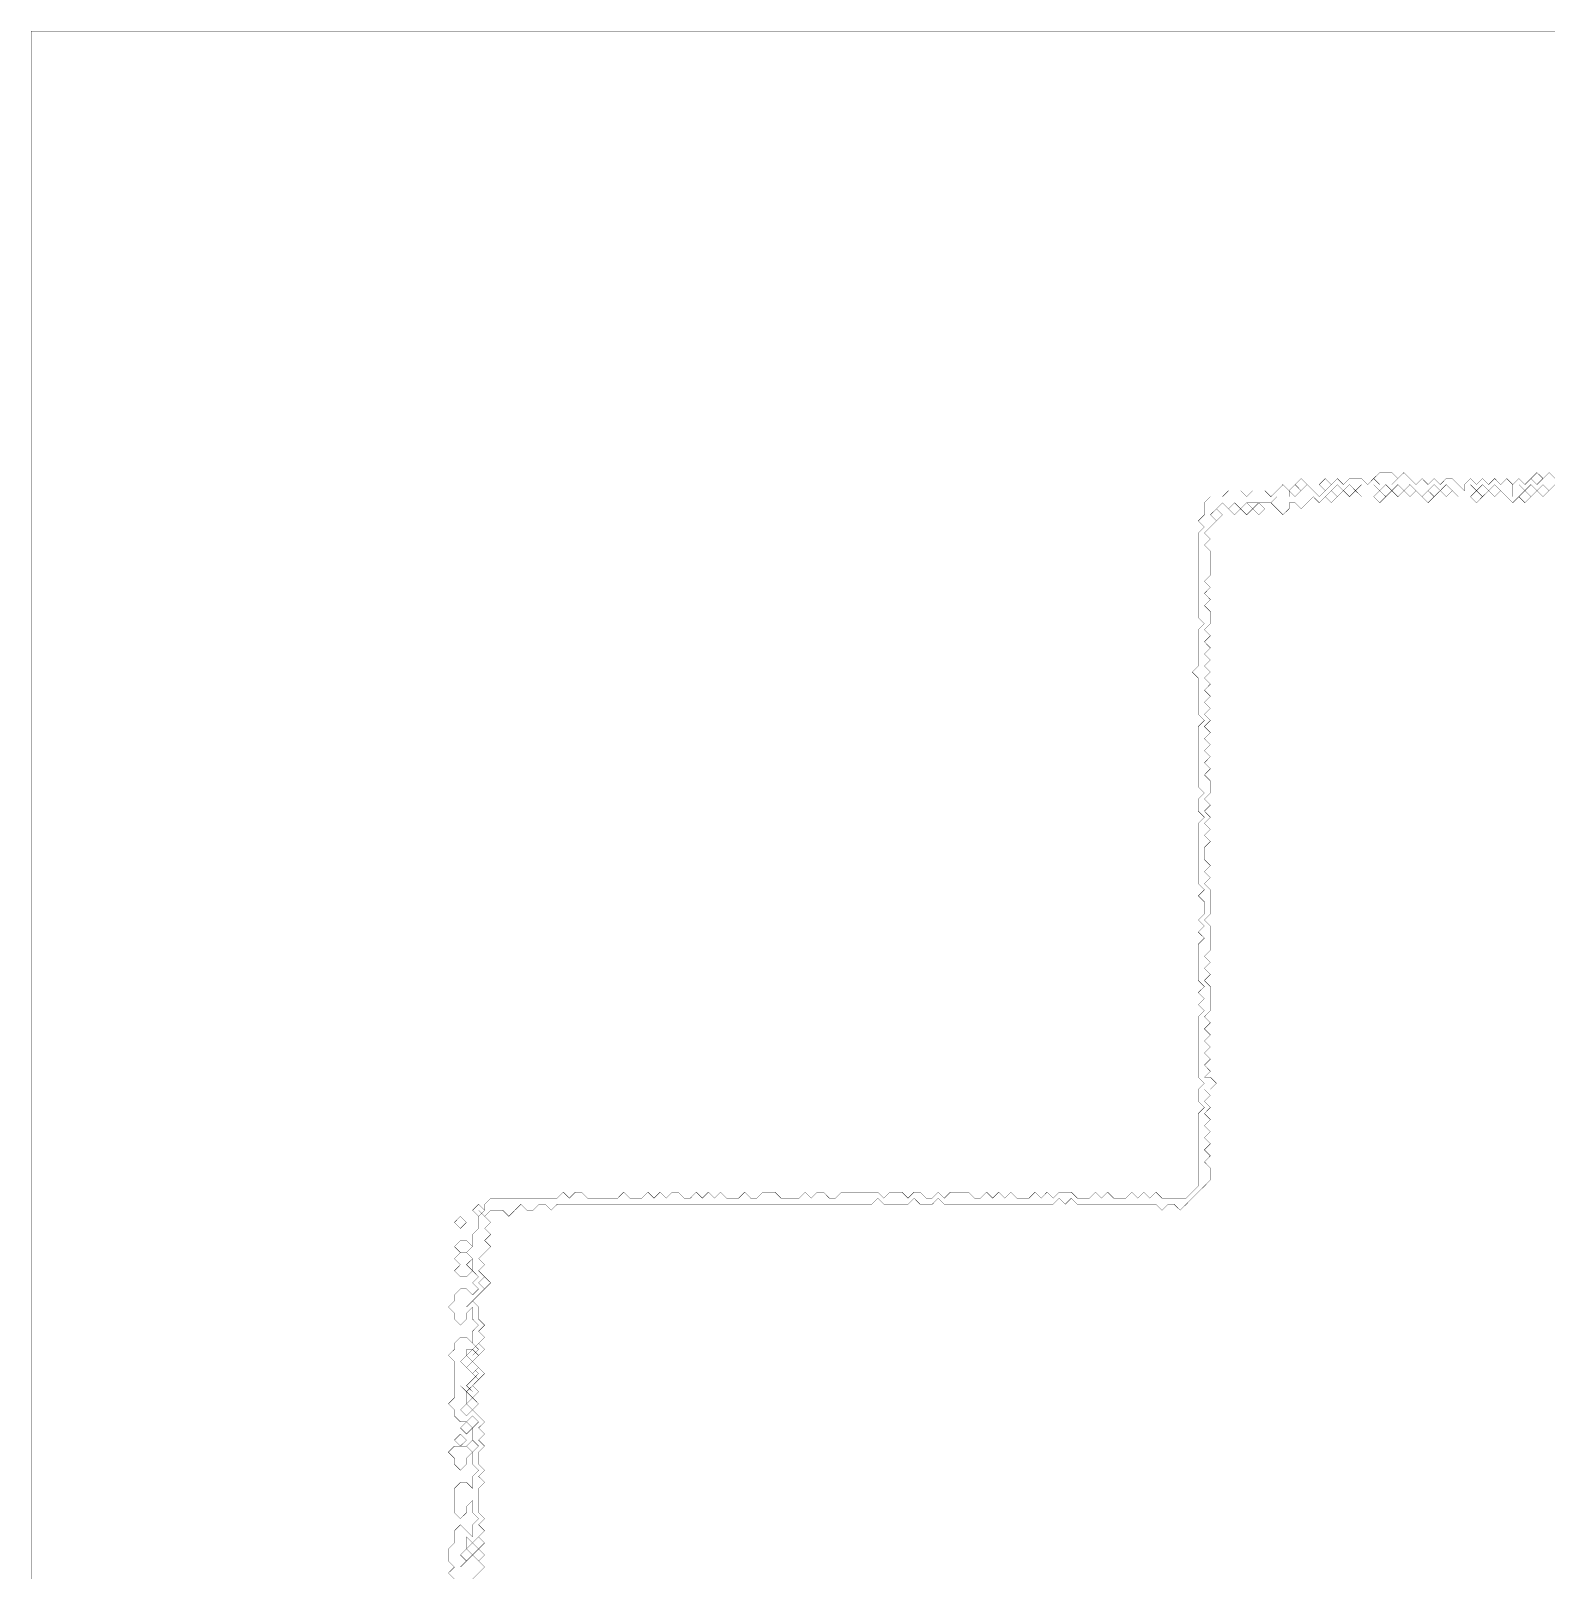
# Model space of a CAD drawing. Header units: metres. Extents: x 0 to 5093, y -5093 to 0.
# Drawn here: x 0 to 2507, y -2546 to 0 of the extents above; entities that cross this region are included whole.
import ezdxf

# ---------------------------------------------------------------- set-up
doc = ezdxf.new("R2010")
doc.units = ezdxf.units.M
doc.layers.add('conductor', color=1, linetype='Continuous')
doc.layers.add('substrate', color=5, linetype='Continuous')

msp = doc.modelspace()

# ---------------------------------------------------------------- linework, layer by layer
at = {"layer": 'conductor', "const_width": 0.5}
msp.add_lwpolyline([(2511.6, -747.5), (2501.7, -757.5), (2491.7, -747.5), (2481.7, -757.5), (2471.8, -747.5), (2461.8, -757.5), (2451.8, -747.5), (2461.8, -757.5), (2451.8, -767.4), (2441.9, -777.4), (2431.9, -767.4), (2421.9, -757.5), (2412, -747.5), (2402, -757.5), (2392, -747.5), (2382.1, -757.5), (2372.1, -747.5), (2382.1, -757.5), (2372.1, -767.4), (2362.1, -767.4), (2352.2, -767.4), (2342.2, -757.5), (2332.2, -747.5), (2322.3, -757.5), (2312.3, -747.5), (2302.3, -757.5), (2292.4, -767.4), (2282.4, -757.5), (2272.4, -747.5), (2262.5, -757.5), (2252.5, -747.5), (2242.5, -757.5), (2232.6, -747.5), (2222.6, -757.5), (2212.6, -747.5), (2222.6, -757.5), (2212.6, -767.4), (2202.7, -767.4), (2192.7, -767.4), (2182.7, -757.5), (2192.7, -747.5), (2182.7, -757.5), (2172.8, -747.5), (2162.8, -757.5), (2152.8, -747.5), (2142.9, -757.5), (2132.9, -767.4), (2122.9, -777.4), (2113, -767.4), (2103, -777.4), (2093, -787.4), (2083.1, -777.4), (2073.1, -777.4), (2073.1, -787.4), (2063.1, -797.3), (2053.2, -787.4), (2043.2, -777.4), (2053.2, -767.4), (2043.2, -777.4), (2033.2, -777.4), (2023.3, -777.4), (2013.3, -777.4), (2003.3, -777.4), (1993.4, -787.4), (1983.4, -777.4), (1973.4, -787.4), (1963.5, -777.4), (1953.5, -787.4), (1943.5, -797.3), (1953.5, -807.3), (1943.5, -817.3), (1933.6, -827.2), (1943.5, -837.2), (1933.6, -847.2), (1943.5, -857.1), (1943.5, -867.1), (1943.5, -877.1), (1943.5, -887), (1943.5, -897), (1933.6, -907), (1943.5, -916.9), (1933.6, -926.9), (1943.5, -936.9), (1933.6, -946.8), (1943.5, -956.8), (1943.5, -966.8), (1943.5, -976.7), (1933.6, -986.7), (1943.5, -996.7), (1933.6, -1006.6), (1943.5, -1016.6), (1933.6, -1026.6), (1943.5, -1036.5), (1933.6, -1046.5), (1943.5, -1056.5), (1933.6, -1066.4), (1943.5, -1076.4), (1933.6, -1086.4), (1943.5, -1096.3), (1933.6, -1106.3), (1943.5, -1116.3), (1933.6, -1126.2), (1943.5, -1136.2), (1933.6, -1146.2), (1943.5, -1156.1), (1933.6, -1166.1), (1943.5, -1176.1), (1933.6, -1186), (1943.5, -1196), (1933.6, -1206), (1943.5, -1215.9), (1933.6, -1225.9), (1943.5, -1235.9), (1943.5, -1245.8), (1943.5, -1255.8), (1933.6, -1265.8), (1943.5, -1275.8), (1933.6, -1285.7), (1943.5, -1295.7), (1933.6, -1305.7), (1943.5, -1315.6), (1933.6, -1325.6), (1943.5, -1335.6), (1933.6, -1345.5), (1933.6, -1355.5), (1933.6, -1365.5), (1943.5, -1375.4), (1933.6, -1385.4), (1943.5, -1395.4), (1933.6, -1405.3), (1943.5, -1415.3), (1943.5, -1425.3), (1943.5, -1435.2), (1943.5, -1445.2), (1943.5, -1455.2), (1933.6, -1465.1), (1943.5, -1475.1), (1943.5, -1485.1), (1943.5, -1495), (1943.5, -1505), (1943.5, -1515), (1933.6, -1524.9), (1943.5, -1534.9), (1933.6, -1544.9), (1943.5, -1554.8), (1933.6, -1564.8), (1943.5, -1574.8), (1943.5, -1584.7), (1943.5, -1594.7), (1943.5, -1604.7), (1943.5, -1614.6), (1933.6, -1624.6), (1943.5, -1634.6), (1933.6, -1644.5), (1943.5, -1654.5), (1933.6, -1664.5), (1943.5, -1674.4), (1933.6, -1684.4), (1943.5, -1694.4), (1933.6, -1704.3), (1943.5, -1714.3), (1933.6, -1724.3), (1943.5, -1724.3), (1953.5, -1734.2), (1943.5, -1744.2), (1933.6, -1744.2), (1943.5, -1754.2), (1933.6, -1764.1), (1943.5, -1774.1), (1933.6, -1784.1), (1943.5, -1794), (1933.6, -1804), (1943.5, -1814), (1933.6, -1823.9), (1943.5, -1833.9), (1933.6, -1843.9), (1943.5, -1853.8), (1933.6, -1863.8), (1943.5, -1873.8), (1943.5, -1883.7), (1943.5, -1893.7), (1933.6, -1903.7), (1923.6, -1913.6), (1913.6, -1923.6), (1903.7, -1933.6), (1893.7, -1943.5), (1883.7, -1933.6), (1873.8, -1933.6), (1863.8, -1943.5), (1853.8, -1933.6), (1843.9, -1933.6), (1833.9, -1933.6), (1823.9, -1933.6), (1814, -1933.6), (1804, -1933.6), (1794, -1933.6), (1784.1, -1933.6), (1774.1, -1933.6), (1764.1, -1933.6), (1754.2, -1933.6), (1744.2, -1933.6), (1734.2, -1933.6), (1724.3, -1933.6), (1714.3, -1923.6), (1704.3, -1933.6), (1694.4, -1923.6), (1684.4, -1933.6), (1674.4, -1933.6), (1664.5, -1933.6), (1654.5, -1933.6), (1644.5, -1933.6), (1634.6, -1933.6), (1624.6, -1933.6), (1614.6, -1933.6), (1604.7, -1933.6), (1594.7, -1933.6), (1584.7, -1933.6), (1574.8, -1933.6), (1564.8, -1933.6), (1554.8, -1933.6), (1544.9, -1933.6), (1534.9, -1933.6), (1524.9, -1933.6), (1515, -1933.6), (1505, -1933.6), (1495, -1923.6), (1485.1, -1933.6), (1475.1, -1933.6), (1465.1, -1933.6), (1455.2, -1923.6), (1445.2, -1933.6), (1435.2, -1933.6), (1425.3, -1933.6), (1415.3, -1933.6), (1405.3, -1933.6), (1395.4, -1923.6), (1385.4, -1933.6), (1375.4, -1933.6), (1365.5, -1933.6), (1355.5, -1933.6), (1345.5, -1933.6), (1335.6, -1933.6), (1325.6, -1933.6), (1315.6, -1933.6), (1305.7, -1933.6), (1295.7, -1933.6), (1285.7, -1933.6), (1275.8, -1933.6), (1265.8, -1933.6), (1255.8, -1933.6), (1245.8, -1933.6), (1235.9, -1933.6), (1225.9, -1933.6), (1215.9, -1933.6), (1206, -1933.6), (1196, -1933.6), (1186, -1933.6), (1176.1, -1933.6), (1166.1, -1933.6), (1156.1, -1933.6), (1146.2, -1933.6), (1136.2, -1933.6), (1126.2, -1933.6), (1116.3, -1933.6), (1106.3, -1933.6), (1096.3, -1933.6), (1086.4, -1933.6), (1076.4, -1933.6), (1066.4, -1933.6), (1056.5, -1933.6), (1046.5, -1933.6), (1036.5, -1933.6), (1026.6, -1933.6), (1016.6, -1933.6), (1006.6, -1933.6), (996.7, -1933.6), (986.7, -1933.6), (976.7, -1933.6), (966.8, -1933.6), (956.8, -1933.6), (946.8, -1933.6), (936.9, -1933.6), (926.9, -1933.6), (916.9, -1933.6), (907, -1933.6), (897, -1933.6), (887, -1933.6), (877.1, -1933.6), (867.1, -1933.6), (857.1, -1943.5), (847.2, -1933.6), (837.2, -1933.6), (827.2, -1943.5), (817.3, -1943.5), (807.3, -1933.6), (797.3, -1943.5), (787.4, -1953.5), (777.4, -1943.5), (767.4, -1943.5), (757.5, -1943.5), (747.5, -1953.5), (737.5, -1943.5), (747.5, -1953.5), (757.5, -1963.5), (747.5, -1973.4), (757.5, -1983.4), (747.5, -1993.4), (757.5, -2003.3), (747.5, -2013.3), (737.5, -2023.3), (747.5, -2033.2), (737.5, -2043.2), (747.5, -2053.2), (737.5, -2063.1), (747.5, -2073.1), (737.5, -2083.1), (727.6, -2093), (717.6, -2103), (727.6, -2093), (737.5, -2103), (737.5, -2113), (737.5, -2122.9), (747.5, -2132.9), (737.5, -2142.9), (747.5, -2152.8), (737.5, -2162.8), (727.6, -2172.8), (717.6, -2172.8), (717.6, -2182.7), (707.6, -2192.7), (717.6, -2202.7), (727.6, -2212.6), (737.5, -2222.6), (727.6, -2232.6), (717.6, -2242.5), (707.6, -2232.6), (717.6, -2242.5), (717.6, -2252.5), (717.6, -2262.5), (707.6, -2272.4), (717.6, -2282.4), (727.6, -2272.4), (737.5, -2282.4), (747.5, -2292.4), (737.5, -2302.3), (747.5, -2312.3), (737.5, -2322.3), (747.5, -2332.2), (737.5, -2342.2), (737.5, -2352.2), (737.5, -2362.1), (747.5, -2372.1), (737.5, -2382.1), (747.5, -2392), (737.5, -2402), (737.5, -2412), (737.5, -2421.9), (737.5, -2431.9), (737.5, -2441.9), (747.5, -2451.8), (737.5, -2461.8), (747.5, -2471.8), (737.5, -2481.7), (727.6, -2491.7), (717.6, -2481.7), (717.6, -2491.7), (717.6, -2501.7), (707.6, -2511.6), (717.6, -2521.6), (707.6, -2531.6), (717.6, -2521.6), (727.6, -2511.6), (737.5, -2521.6), (747.5, -2531.6), (737.5, -2541.5), (727.6, -2551.5)], dxfattribs=at)
for points in [[(2132.9, -767.4), (2142.9, -757.5), (2152.8, -767.4), (2142.9, -777.4)], [(2142.9, -757.5), (2152.8, -747.5), (2162.8, -757.5), (2152.8, -767.4)], [(2162.8, -757.5), (2172.8, -747.5), (2182.7, -757.5), (2172.8, -767.4)], [(2212.6, -767.4), (2222.6, -757.5), (2232.6, -767.4), (2222.6, -777.4)], [(2222.6, -757.5), (2232.6, -747.5), (2242.5, -757.5), (2232.6, -767.4)], [(2242.5, -757.5), (2252.5, -747.5), (2262.5, -757.5), (2252.5, -767.4)], [(2262.5, -757.5), (2272.4, -747.5), (2282.4, -757.5), (2272.4, -767.4)], [(2292.4, -767.4), (2302.3, -757.5), (2312.3, -767.4), (2302.3, -777.4)], [(2302.3, -757.5), (2312.3, -747.5), (2322.3, -757.5), (2312.3, -767.4)], [(2322.3, -757.5), (2332.2, -747.5), (2342.2, -757.5), (2332.2, -767.4)], [(2372.1, -767.4), (2382.1, -757.5), (2392, -767.4), (2382.1, -777.4)], [(2382.1, -757.5), (2392, -747.5), (2402, -757.5), (2392, -767.4)], [(2402, -757.5), (2412, -747.5), (2421.9, -757.5), (2412, -767.4)], [(2451.8, -767.4), (2461.8, -757.5), (2471.8, -767.4), (2461.8, -777.4)], [(2461.8, -757.5), (2471.8, -747.5), (2481.7, -757.5), (2471.8, -767.4)], [(2481.7, -757.5), (2491.7, -747.5), (2501.7, -757.5), (2491.7, -767.4)], [(1943.5, -797.3), (1953.5, -787.4), (1963.5, -797.3), (1953.5, -807.3)], [(1973.4, -787.4), (1983.4, -777.4), (1993.4, -787.4), (1983.4, -797.3)], [(1993.4, -787.4), (2003.3, -777.4), (2013.3, -787.4), (2003.3, -797.3)], [(2013.3, -787.4), (2023.3, -777.4), (2033.2, -787.4), (2023.3, -797.3)], [(737.5, -2063.1), (747.5, -2053.2), (757.5, -2063.1), (747.5, -2073.1)], [(727.6, -2172.8), (737.5, -2162.8), (747.5, -2172.8), (737.5, -2182.7)], [(707.6, -2192.7), (717.6, -2182.7), (727.6, -2192.7), (717.6, -2202.7)], [(717.6, -2182.7), (727.6, -2172.8), (737.5, -2182.7), (727.6, -2192.7)], [(717.6, -2202.7), (727.6, -2192.7), (737.5, -2202.7), (727.6, -2212.6)], [(727.6, -2212.6), (737.5, -2202.7), (747.5, -2212.6), (737.5, -2222.6)], [(717.6, -2242.5), (727.6, -2232.6), (737.5, -2242.5), (727.6, -2252.5)], [(707.6, -2272.4), (717.6, -2262.5), (727.6, -2272.4), (717.6, -2282.4)], [(717.6, -2262.5), (727.6, -2252.5), (737.5, -2262.5), (727.6, -2272.4)], [(717.6, -2342.2)], [(717.6, -2402)], [(717.6, -2421.9)], [(717.6, -2501.7), (727.6, -2491.7), (737.5, -2501.7), (727.6, -2511.6)], [(727.6, -2491.7), (737.5, -2481.7), (747.5, -2491.7), (737.5, -2501.7)], [(707.6, -2511.6), (717.6, -2501.7), (727.6, -2511.6), (717.6, -2521.6)], [(727.6, -2511.6), (737.5, -2501.7), (747.5, -2511.6), (737.5, -2521.6)]]:
    msp.add_lwpolyline(points, close=True, dxfattribs=at)
at = {"layer": 'substrate', "const_width": 0.5}
for points in [[(2511.6, 0), (2501.7, 0), (2491.7, 0), (2481.7, 0), (2471.8, 0), (2461.8, 0), (2451.8, 0), (2441.9, 0), (2431.9, 0), (2421.9, 0), (2412, 0), (2402, 0), (2392, 0), (2382.1, 0), (2372.1, 0), (2362.1, 0), (2352.2, 0), (2342.2, 0), (2332.2, 0), (2322.3, 0), (2312.3, 0), (2302.3, 0), (2292.4, 0), (2282.4, 0), (2272.4, 0), (2262.5, 0), (2252.5, 0), (2242.5, 0), (2232.6, 0), (2222.6, 0), (2212.6, 0), (2202.7, 0), (2192.7, 0), (2182.7, 0), (2172.8, 0), (2162.8, 0), (2152.8, 0), (2142.9, 0), (2132.9, 0), (2122.9, 0), (2113, 0), (2103, 0), (2093, 0), (2083.1, 0), (2073.1, 0), (2063.1, 0), (2053.2, 0), (2043.2, 0), (2033.2, 0), (2023.3, 0), (2013.3, 0), (2003.3, 0), (1993.4, 0), (1983.4, 0), (1973.4, 0), (1963.5, 0), (1953.5, 0), (1943.5, 0), (1933.6, 0), (1923.6, 0), (1913.6, 0), (1903.7, 0), (1893.7, 0), (1883.7, 0), (1873.8, 0), (1863.8, 0), (1853.8, 0), (1843.9, 0), (1833.9, 0), (1823.9, 0), (1814, 0), (1804, 0), (1794, 0), (1784.1, 0), (1774.1, 0), (1764.1, 0), (1754.2, 0), (1744.2, 0), (1734.2, 0), (1724.3, 0), (1714.3, 0), (1704.3, 0), (1694.4, 0), (1684.4, 0), (1674.4, 0), (1664.5, 0), (1654.5, 0), (1644.5, 0), (1634.6, 0), (1624.6, 0), (1614.6, 0), (1604.7, 0), (1594.7, 0), (1584.7, 0), (1574.8, 0), (1564.8, 0), (1554.8, 0), (1544.9, 0), (1534.9, 0), (1524.9, 0), (1515, 0), (1505, 0), (1495, 0), (1485.1, 0), (1475.1, 0), (1465.1, 0), (1455.2, 0), (1445.2, 0), (1435.2, 0), (1425.3, 0), (1415.3, 0), (1405.3, 0), (1395.4, 0), (1385.4, 0), (1375.4, 0), (1365.5, 0), (1355.5, 0), (1345.5, 0), (1335.6, 0), (1325.6, 0), (1315.6, 0), (1305.7, 0), (1295.7, 0), (1285.7, 0), (1275.8, 0), (1265.8, 0), (1255.8, 0), (1245.8, 0), (1235.9, 0), (1225.9, 0), (1215.9, 0), (1206, 0), (1196, 0), (1186, 0), (1176.1, 0), (1166.1, 0), (1156.1, 0), (1146.2, 0), (1136.2, 0), (1126.2, 0), (1116.3, 0), (1106.3, 0), (1096.3, 0), (1086.4, 0), (1076.4, 0), (1066.4, 0), (1056.5, 0), (1046.5, 0), (1036.5, 0), (1026.6, 0), (1016.6, 0), (1006.6, 0), (996.7, 0), (986.7, 0), (976.7, 0), (966.8, 0), (956.8, 0), (946.8, 0), (936.9, 0), (926.9, 0), (916.9, 0), (907, 0), (897, 0), (887, 0), (877.1, 0), (867.1, 0), (857.1, 0), (847.2, 0), (837.2, 0), (827.2, 0), (817.3, 0), (807.3, 0), (797.3, 0), (787.4, 0), (777.4, 0), (767.4, 0), (757.5, 0), (747.5, 0), (737.5, 0), (727.6, 0), (717.6, 0), (707.6, 0), (697.7, 0), (687.7, 0), (677.7, 0), (667.8, 0), (657.8, 0), (647.8, 0), (637.9, 0), (627.9, 0), (617.9, 0), (608, 0), (598, 0), (588, 0), (578.1, 0), (568.1, 0), (558.1, 0), (548.2, 0), (538.2, 0), (528.2, 0), (518.3, 0), (508.3, 0), (498.3, 0), (488.4, 0), (478.4, 0), (468.4, 0), (458.5, 0), (448.5, 0), (438.5, 0), (428.6, 0), (418.6, 0), (408.6, 0), (398.7, 0), (388.7, 0), (378.7, 0), (368.8, 0), (358.8, 0), (348.8, 0), (338.9, 0), (328.9, 0), (318.9, 0), (309, 0), (299, 0), (289, 0), (279.1, 0), (269.1, 0), (259.1, 0), (249.2, 0), (239.2, 0), (229.2, 0), (219.3, 0), (209.3, 0), (199.3, 0), (189.4, 0), (179.4, 0), (169.4, 0), (159.5, 0), (149.5, 0), (139.5, 0), (129.6, 0), (119.6, 0), (109.6, 0), (99.7, 0), (89.7, 0), (79.7, 0), (69.8, 0), (59.8, 0), (49.8, 0), (39.9, 0), (29.9, 0), (19.9, 0), (10, 0), (0, 0), (0, -10), (0, -19.9), (0, -29.9), (0, -39.9), (0, -49.8), (0, -59.8), (0, -69.8), (0, -79.7), (0, -89.7), (0, -99.7), (0, -109.6), (0, -119.6), (0, -129.6), (0, -139.5), (0, -149.5), (0, -159.5), (0, -169.4), (0, -179.4), (0, -189.4), (0, -199.3), (0, -209.3), (0, -219.3), (0, -229.2), (0, -239.2), (0, -249.2), (0, -259.1), (0, -269.1), (0, -279.1), (0, -289), (0, -299), (0, -309), (0, -318.9), (0, -328.9), (0, -338.9), (0, -348.8), (0, -358.8), (0, -368.8), (0, -378.7), (0, -388.7), (0, -398.7), (0, -408.6), (0, -418.6), (0, -428.6), (0, -438.5), (0, -448.5), (0, -458.5), (0, -468.4), (0, -478.4), (0, -488.4), (0, -498.3), (0, -508.3), (0, -518.3), (0, -528.2), (0, -538.2), (0, -548.2), (0, -558.1), (0, -568.1), (0, -578.1), (0, -588), (0, -598), (0, -608), (0, -617.9), (0, -627.9), (0, -637.9), (0, -647.8), (0, -657.8), (0, -667.8), (0, -677.7), (0, -687.7), (0, -697.7), (0, -707.6), (0, -717.6), (0, -727.6), (0, -737.5), (0, -747.5), (0, -757.5), (0, -767.4), (0, -777.4), (0, -787.4), (0, -797.3), (0, -807.3), (0, -817.3), (0, -827.2), (0, -837.2), (0, -847.2), (0, -857.1), (0, -867.1), (0, -877.1), (0, -887), (0, -897), (0, -907), (0, -916.9), (0, -926.9), (0, -936.9), (0, -946.8), (0, -956.8), (0, -966.8), (0, -976.7), (0, -986.7), (0, -996.7), (0, -1006.6), (0, -1016.6), (0, -1026.6), (0, -1036.5), (0, -1046.5), (0, -1056.5), (0, -1066.4), (0, -1076.4), (0, -1086.4), (0, -1096.3), (0, -1106.3), (0, -1116.3), (0, -1126.2), (0, -1136.2), (0, -1146.2), (0, -1156.1), (0, -1166.1), (0, -1176.1), (0, -1186), (0, -1196), (0, -1206), (0, -1215.9), (0, -1225.9), (0, -1235.9), (0, -1245.8), (0, -1255.8), (0, -1265.8), (0, -1275.8), (0, -1285.7), (0, -1295.7), (0, -1305.7), (0, -1315.6), (0, -1325.6), (0, -1335.6), (0, -1345.5), (0, -1355.5), (0, -1365.5), (0, -1375.4), (0, -1385.4), (0, -1395.4), (0, -1405.3), (0, -1415.3), (0, -1425.3), (0, -1435.2), (0, -1445.2), (0, -1455.2), (0, -1465.1), (0, -1475.1), (0, -1485.1), (0, -1495), (0, -1505), (0, -1515), (0, -1524.9), (0, -1534.9), (0, -1544.9), (0, -1554.8), (0, -1564.8), (0, -1574.8), (0, -1584.7), (0, -1594.7), (0, -1604.7), (0, -1614.6), (0, -1624.6), (0, -1634.6), (0, -1644.5), (0, -1654.5), (0, -1664.5), (0, -1674.4), (0, -1684.4), (0, -1694.4), (0, -1704.3), (0, -1714.3), (0, -1724.3), (0, -1734.2), (0, -1744.2), (0, -1754.2), (0, -1764.1), (0, -1774.1), (0, -1784.1), (0, -1794), (0, -1804), (0, -1814), (0, -1823.9), (0, -1833.9), (0, -1843.9), (0, -1853.8), (0, -1863.8), (0, -1873.8), (0, -1883.7), (0, -1893.7), (0, -1903.7), (0, -1913.6), (0, -1923.6), (0, -1933.6), (0, -1943.5), (0, -1953.5), (0, -1963.5), (0, -1973.4), (0, -1983.4), (0, -1993.4), (0, -2003.3), (0, -2013.3), (0, -2023.3), (0, -2033.2), (0, -2043.2), (0, -2053.2), (0, -2063.1), (0, -2073.1), (0, -2083.1), (0, -2093), (0, -2103), (0, -2113), (0, -2122.9), (0, -2132.9), (0, -2142.9), (0, -2152.8), (0, -2162.8), (0, -2172.8), (0, -2182.7), (0, -2192.7), (0, -2202.7), (0, -2212.6), (0, -2222.6), (0, -2232.6), (0, -2242.5), (0, -2252.5), (0, -2262.5), (0, -2272.4), (0, -2282.4), (0, -2292.4), (0, -2302.3), (0, -2312.3), (0, -2322.3), (0, -2332.2), (0, -2342.2), (0, -2352.2), (0, -2362.1), (0, -2372.1), (0, -2382.1), (0, -2392), (0, -2402), (0, -2412), (0, -2421.9), (0, -2431.9), (0, -2441.9), (0, -2451.8), (0, -2461.8), (0, -2471.8), (0, -2481.7), (0, -2491.7), (0, -2501.7), (0, -2511.6), (0, -2521.6), (0, -2531.6), (0, -2541.5), (0, -2551.5)], [(697.7, -2551.5), (687.7, -2541.5), (697.7, -2531.6), (687.7, -2521.6), (687.7, -2511.6), (687.7, -2501.7), (697.7, -2491.7), (697.7, -2481.7), (697.7, -2471.8), (707.6, -2461.8), (717.6, -2471.8), (727.6, -2481.7), (727.6, -2471.8), (727.6, -2461.8), (737.5, -2451.8), (727.6, -2441.9), (727.6, -2431.9), (727.6, -2421.9), (717.6, -2431.9), (717.6, -2441.9), (707.6, -2451.8), (697.7, -2441.9), (697.7, -2431.9), (697.7, -2421.9), (697.7, -2412), (697.7, -2402), (707.6, -2392), (717.6, -2392), (727.6, -2402), (727.6, -2392), (727.6, -2382.1), (737.5, -2372.1), (727.6, -2362.1), (727.6, -2352.2), (727.6, -2342.2), (737.5, -2332.2), (727.6, -2322.3), (727.6, -2312.3), (727.6, -2302.3), (737.5, -2292.4), (727.6, -2282.4), (717.6, -2292.4), (707.6, -2292.4), (697.7, -2282.4), (697.7, -2272.4), (687.7, -2262.5), (697.7, -2252.5), (697.7, -2242.5), (697.7, -2232.6), (697.7, -2222.6), (697.7, -2212.6), (697.7, -2202.7), (697.7, -2192.7), (687.7, -2182.7), (697.7, -2172.8), (697.7, -2162.8), (707.6, -2152.8), (717.6, -2152.8), (727.6, -2162.8), (737.5, -2172.8), (727.6, -2182.7), (737.5, -2172.8), (727.6, -2162.8), (727.6, -2152.8), (727.6, -2142.9), (737.5, -2132.9), (727.6, -2122.9), (727.6, -2113), (727.6, -2103), (717.6, -2113), (717.6, -2122.9), (707.6, -2132.9), (697.7, -2122.9), (697.7, -2113), (687.7, -2103), (697.7, -2093), (697.7, -2083.1), (707.6, -2073.1), (717.6, -2073.1), (727.6, -2083.1), (737.5, -2073.1), (727.6, -2063.1), (737.5, -2053.2), (727.6, -2043.2), (727.6, -2033.2), (727.6, -2023.3), (717.6, -2013.3), (727.6, -2003.3), (727.6, -1993.4), (727.6, -1983.4), (737.5, -1973.4), (737.5, -1963.5), (737.5, -1953.5), (747.5, -1943.5), (747.5, -1933.6), (757.5, -1923.6), (767.4, -1923.6), (777.4, -1923.6), (787.4, -1923.6), (797.3, -1923.6), (807.3, -1923.6), (817.3, -1923.6), (827.2, -1923.6), (837.2, -1923.6), (847.2, -1923.6), (857.1, -1923.6), (867.1, -1923.6), (877.1, -1913.6), (887, -1923.6), (897, -1913.6), (907, -1913.6), (916.9, -1923.6), (926.9, -1923.6), (936.9, -1923.6), (946.8, -1923.6), (956.8, -1923.6), (966.8, -1923.6), (976.7, -1913.6), (986.7, -1923.6), (996.7, -1923.6), (1006.6, -1923.6), (1016.6, -1913.6), (1026.6, -1923.6), (1036.5, -1913.6), (1046.5, -1923.6), (1056.5, -1913.6), (1066.4, -1913.6), (1076.4, -1923.6), (1086.4, -1923.6), (1096.3, -1913.6), (1106.3, -1923.6), (1116.3, -1913.6), (1126.2, -1923.6), (1136.2, -1913.6), (1146.2, -1923.6), (1156.1, -1923.6), (1166.1, -1923.6), (1176.1, -1913.6), (1186, -1923.6), (1196, -1923.6), (1206, -1913.6), (1215.9, -1913.6), (1225.9, -1913.6), (1235.9, -1923.6), (1245.8, -1923.6), (1255.8, -1923.6), (1265.8, -1923.6), (1275.8, -1913.6), (1285.7, -1923.6), (1295.7, -1913.6), (1305.7, -1913.6), (1315.6, -1923.6), (1325.6, -1923.6), (1335.6, -1913.6), (1345.5, -1913.6), (1355.5, -1913.6), (1365.5, -1913.6), (1375.4, -1913.6), (1385.4, -1913.6), (1395.4, -1913.6), (1405.3, -1923.6), (1415.3, -1913.6), (1425.3, -1913.6), (1435.2, -1913.6), (1445.2, -1923.6), (1455.2, -1913.6), (1465.1, -1913.6), (1475.1, -1923.6), (1485.1, -1923.6), (1495, -1913.6), (1505, -1923.6), (1515, -1913.6), (1524.9, -1913.6), (1534.9, -1913.6), (1544.9, -1913.6), (1554.8, -1923.6), (1564.8, -1923.6), (1574.8, -1913.6), (1584.7, -1923.6), (1594.7, -1913.6), (1604.7, -1923.6), (1614.6, -1913.6), (1624.6, -1923.6), (1634.6, -1923.6), (1644.5, -1923.6), (1654.5, -1913.6), (1664.5, -1923.6), (1674.4, -1913.6), (1684.4, -1923.6), (1694.4, -1913.6), (1704.3, -1913.6), (1714.3, -1913.6), (1724.3, -1923.6), (1734.2, -1923.6), (1744.2, -1923.6), (1754.2, -1913.6), (1764.1, -1923.6), (1774.1, -1913.6), (1784.1, -1923.6), (1794, -1923.6), (1804, -1923.6), (1814, -1913.6), (1823.9, -1923.6), (1833.9, -1913.6), (1843.9, -1923.6), (1853.8, -1913.6), (1863.8, -1923.6), (1873.8, -1923.6), (1883.7, -1923.6), (1893.7, -1923.6), (1903.7, -1923.6), (1913.6, -1913.6), (1923.6, -1903.7), (1923.6, -1893.7), (1923.6, -1883.7), (1923.6, -1873.8), (1923.6, -1863.8), (1923.6, -1853.8), (1923.6, -1843.9), (1923.6, -1833.9), (1923.6, -1823.9), (1923.6, -1814), (1923.6, -1804), (1923.6, -1794), (1923.6, -1784.1), (1933.6, -1774.1), (1923.6, -1764.1), (1923.6, -1754.2), (1923.6, -1744.2), (1933.6, -1734.2), (1923.6, -1724.3), (1923.6, -1714.3), (1923.6, -1704.3), (1923.6, -1694.4), (1923.6, -1684.4), (1923.6, -1674.4), (1923.6, -1664.5), (1923.6, -1654.5), (1923.6, -1644.5), (1923.6, -1634.6), (1923.6, -1624.6), (1933.6, -1614.6), (1923.6, -1604.7), (1933.6, -1594.7), (1923.6, -1584.7), (1933.6, -1574.8), (1923.6, -1564.8), (1923.6, -1554.8), (1923.6, -1544.9), (1923.6, -1534.9), (1923.6, -1524.9), (1923.6, -1515), (1923.6, -1505), (1933.6, -1495), (1923.6, -1485.1), (1933.6, -1475.1), (1923.6, -1465.1), (1933.6, -1455.2), (1933.6, -1445.2), (1933.6, -1435.2), (1923.6, -1425.3), (1933.6, -1415.3), (1923.6, -1405.3), (1923.6, -1395.4), (1923.6, -1385.4), (1923.6, -1375.4), (1923.6, -1365.5), (1923.6, -1355.5), (1923.6, -1345.5), (1923.6, -1335.6), (1923.6, -1325.6), (1923.6, -1315.6), (1923.6, -1305.7), (1933.6, -1295.7), (1923.6, -1285.7), (1923.6, -1275.8), (1923.6, -1265.8), (1933.6, -1255.8), (1923.6, -1245.8), (1923.6, -1235.9), (1923.6, -1225.9), (1923.6, -1215.9), (1923.6, -1206), (1923.6, -1196), (1923.6, -1186), (1923.6, -1176.1), (1923.6, -1166.1), (1923.6, -1156.1), (1923.6, -1146.2), (1933.6, -1136.2), (1923.6, -1126.2), (1923.6, -1116.3), (1923.6, -1106.3), (1923.6, -1096.3), (1923.6, -1086.4), (1923.6, -1076.4), (1923.6, -1066.4), (1913.6, -1056.5), (1923.6, -1046.5), (1923.6, -1036.5), (1923.6, -1026.6), (1923.6, -1016.6), (1923.6, -1006.6), (1923.6, -996.7), (1923.6, -986.7), (1933.6, -976.7), (1923.6, -966.8), (1923.6, -956.8), (1923.6, -946.8), (1923.6, -936.9), (1923.6, -926.9), (1923.6, -916.9), (1923.6, -907), (1923.6, -897), (1923.6, -887), (1923.6, -877.1), (1923.6, -867.1), (1923.6, -857.1), (1923.6, -847.2), (1923.6, -837.2), (1923.6, -827.2), (1933.6, -817.3), (1923.6, -807.3), (1933.6, -797.3), (1933.6, -787.4), (1933.6, -777.4), (1943.5, -767.4), (1953.5, -767.4), (1963.5, -767.4), (1973.4, -757.5), (1983.4, -757.5), (1993.4, -757.5), (2003.3, -767.4), (2013.3, -757.5), (2023.3, -757.5), (2033.2, -757.5), (2043.2, -767.4), (2053.2, -757.5), (2063.1, -747.5), (2073.1, -757.5), (2073.1, -767.4), (2083.1, -767.4), (2093, -757.5), (2103, -747.5), (2113, -757.5), (2122.9, -767.4), (2132.9, -757.5), (2142.9, -747.5), (2152.8, -737.5), (2162.8, -747.5), (2172.8, -737.5), (2182.7, -737.5), (2192.7, -737.5), (2202.7, -747.5), (2202.7, -757.5), (2202.7, -747.5), (2212.6, -737.5), (2222.6, -747.5), (2212.6, -737.5), (2222.6, -727.6), (2232.6, -727.6), (2242.5, -727.6), (2252.5, -737.5), (2242.5, -747.5), (2252.5, -737.5), (2262.5, -727.6), (2272.4, -737.5), (2282.4, -747.5), (2292.4, -737.5), (2302.3, -747.5), (2312.3, -737.5), (2322.3, -747.5), (2332.2, -737.5), (2342.2, -737.5), (2352.2, -747.5), (2362.1, -757.5), (2362.1, -747.5), (2372.1, -737.5), (2382.1, -747.5), (2392, -737.5), (2402, -747.5), (2412, -737.5), (2421.9, -747.5), (2431.9, -737.5), (2441.9, -747.5), (2441.9, -757.5), (2441.9, -767.4), (2441.9, -757.5), (2441.9, -747.5), (2451.8, -737.5), (2461.8, -747.5), (2471.8, -737.5), (2481.7, -747.5), (2491.7, -737.5), (2501.7, -727.6), (2511.6, -737.5)]]:
    msp.add_lwpolyline(points, dxfattribs=at)
for points in [[(2083.1, -747.5), (2093, -737.5), (2103, -747.5), (2093, -757.5)], [(2122.9, -747.5), (2132.9, -737.5), (2142.9, -747.5), (2132.9, -757.5)], [(2471.8, -737.5), (2481.7, -727.6), (2491.7, -737.5), (2481.7, -747.5)], [(2073.1, -757.5), (2083.1, -747.5), (2093, -757.5), (2083.1, -767.4)], [(2003.3, -787.4)], [(727.6, -1943.5), (737.5, -1933.6), (747.5, -1943.5), (737.5, -1953.5)], [(697.7, -1963.5), (707.6, -1953.5), (717.6, -1963.5), (707.6, -1973.4)], [(697.7, -2003.3), (707.6, -1993.4), (717.6, -1993.4), (727.6, -2003.3), (717.6, -2013.3), (707.6, -2013.3)], [(697.7, -2023.3), (707.6, -2013.3), (717.6, -2013.3), (727.6, -2023.3), (717.6, -2033.2), (707.6, -2033.2)], [(697.7, -2043.2), (707.6, -2033.2), (717.6, -2033.2), (727.6, -2043.2), (717.6, -2053.2), (707.6, -2053.2)], [(727.6, -2202.7), (737.5, -2212.6), (727.6, -2222.6), (717.6, -2232.6), (727.6, -2242.5), (717.6, -2232.6), (727.6, -2222.6), (737.5, -2212.6)], [(727.6, -2262.5)], [(707.6, -2302.3), (717.6, -2292.4), (727.6, -2302.3), (717.6, -2312.3)], [(697.7, -2322.3), (707.6, -2312.3), (717.6, -2322.3), (707.6, -2332.2)], [(687.7, -2342.2), (697.7, -2332.2), (707.6, -2332.2), (717.6, -2332.2), (727.6, -2342.2), (717.6, -2352.2), (717.6, -2362.1), (707.6, -2372.1), (697.7, -2362.1), (697.7, -2352.2)], [(717.6, -2332.2), (727.6, -2322.3), (737.5, -2332.2), (727.6, -2342.2)], [(727.6, -2501.7)], [(727.6, -2521.6)], [(727.6, -2541.5)]]:
    msp.add_lwpolyline(points, close=True, dxfattribs=at)

doc.saveas('drawing.dxf')
